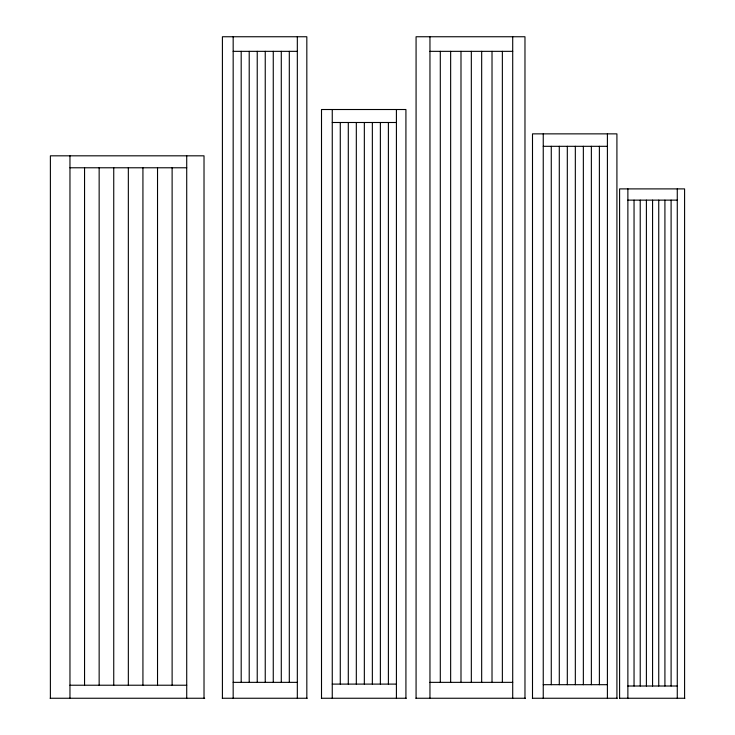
<?xml version="1.0" encoding="UTF-8"?>
<svg xmlns="http://www.w3.org/2000/svg" width="735" height="735" viewBox="0 0 735 735"><rect width="100%" height="100%" fill="white"/><g stroke="black" fill="none" stroke-linecap="round" stroke-linejoin="round"><path stroke-width="1.1" d="M233.17 51.34L297.326 51.34M429.957 51.34L512.708 51.34M332.257 122.497L396.413 122.497M543.248 146.311L607.404 146.311M69.963 167.782L186.718 167.782M627.874 200.131L677.275 200.131M233.17 682.356L297.326 682.356M429.957 682.356L512.708 682.356M332.257 684.101L396.413 684.101M543.248 684.689L607.404 684.689M69.963 685.222L186.718 685.222M627.874 686.012L677.275 686.012M50.118 698.25L204.697 698.25M222.273 698.25L307.202 698.25M321.36 698.25L406.29 698.25M415.891 698.25L525.451 698.25M532.351 698.25L617.281 698.25M619.486 698.25L684.882 698.25M684.588 698.25L684.588 188.895L619.596 188.895L619.596 698.25M677.275 188.895L677.275 698.25M671.101 200.131L671.101 686.012M664.918 200.131L664.918 686.012M658.744 200.131L658.744 686.012M652.57 200.131L652.57 686.012M646.396 200.131L646.396 686.012M640.222 200.131L640.222 686.012M634.048 200.131L634.048 686.012M627.874 188.895L627.874 698.25M616.913 698.25L616.913 133.862L532.498 133.862L532.498 698.25M607.404 133.862L607.404 698.25M599.383 146.311L599.383 684.689M591.363 146.311L591.363 684.689M583.351 146.311L583.351 684.689M575.33 146.311L575.33 684.689M567.31 146.311L567.31 684.689M559.289 146.311L559.289 684.689M551.268 146.311L551.268 684.689M543.248 133.862L543.248 698.25M524.974 698.25L524.974 36.75L416.074 36.75L416.074 698.25M512.708 36.75L512.708 698.25M502.363 51.34L502.363 682.356M492.018 51.34L492.018 682.356M481.673 51.34L481.673 682.356M471.328 51.34L471.328 682.356M460.992 51.34L460.992 682.356M450.647 51.34L450.647 682.356M440.302 51.34L440.302 682.356M429.957 36.75L429.957 698.25M405.922 698.25L405.922 109.515L321.507 109.515L321.507 698.25M396.413 109.515L396.413 698.25M388.392 122.497L388.392 684.101M380.372 122.497L380.372 684.101M372.351 122.497L372.351 684.101M364.339 122.497L364.339 684.101M356.319 122.497L356.319 684.101M348.298 122.497L348.298 684.101M340.277 122.497L340.277 684.101M332.257 109.515L332.257 698.25M306.826 698.25L306.826 36.75L222.411 36.75L222.411 698.25M297.326 36.75L297.326 698.25M289.305 51.34L289.305 682.356M281.285 51.34L281.285 682.356M273.264 51.34L273.264 682.356M265.243 51.34L265.243 682.356M257.232 51.34L257.232 682.356M249.211 51.34L249.211 682.356M241.19 51.34L241.19 682.356M233.17 36.75L233.17 698.25M204.018 698.25L204.018 155.82L50.384 155.82L50.384 698.25M186.718 155.82L186.718 698.25M172.119 167.782L172.119 685.222M157.529 167.782L157.529 685.222M142.93 167.782L142.93 685.222M128.34 167.782L128.34 685.222M113.741 167.782L113.741 685.222M99.151 167.782L99.151 685.222M84.553 167.782L84.553 685.222M69.963 155.82L69.963 698.25"/></g></svg>
